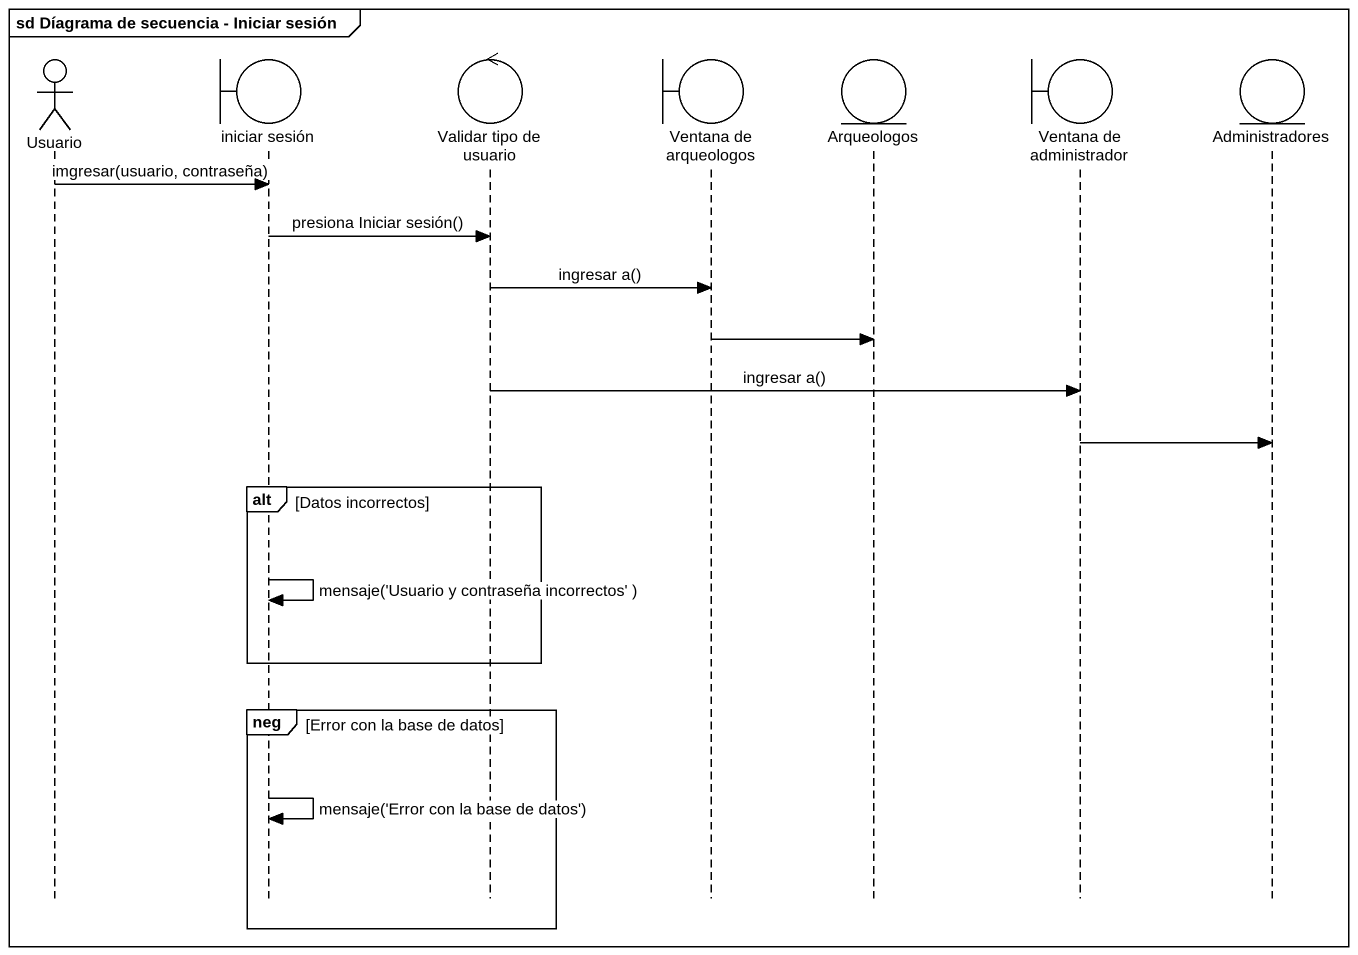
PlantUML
@startuml
mainframe sd Díagrama de secuencia - Iniciar sesión
hide footbox
actor Usuario
boundary "iniciar sesión" as iniciar_sesión
control "Validar tipo de usuario" as Validar_tipo_de_usuario
boundary "Ventana de arqueologos" as Ventana_de_arqueologos
entity Arqueologos
boundary "Ventana de administrador" as Ventana_de_administrador
entity Administradores

Usuario -> iniciar_sesión : imgresar(usuario, contraseña)
iniciar_sesión -> Validar_tipo_de_usuario : presiona Iniciar sesión()
Validar_tipo_de_usuario -> Ventana_de_arqueologos : ingresar a()
Ventana_de_arqueologos -> Arqueologos
Validar_tipo_de_usuario -> Ventana_de_administrador : ingresar a()
Ventana_de_administrador -> Administradores
alt Datos incorrectos
  iniciar_sesión -> iniciar_sesión : mensaje('Usuario y contraseña incorrectos' )
end
group neg [Error con la base de datos]
  iniciar_sesión -> iniciar_sesión : mensaje('Error con la base de datos')
end
@enduml
